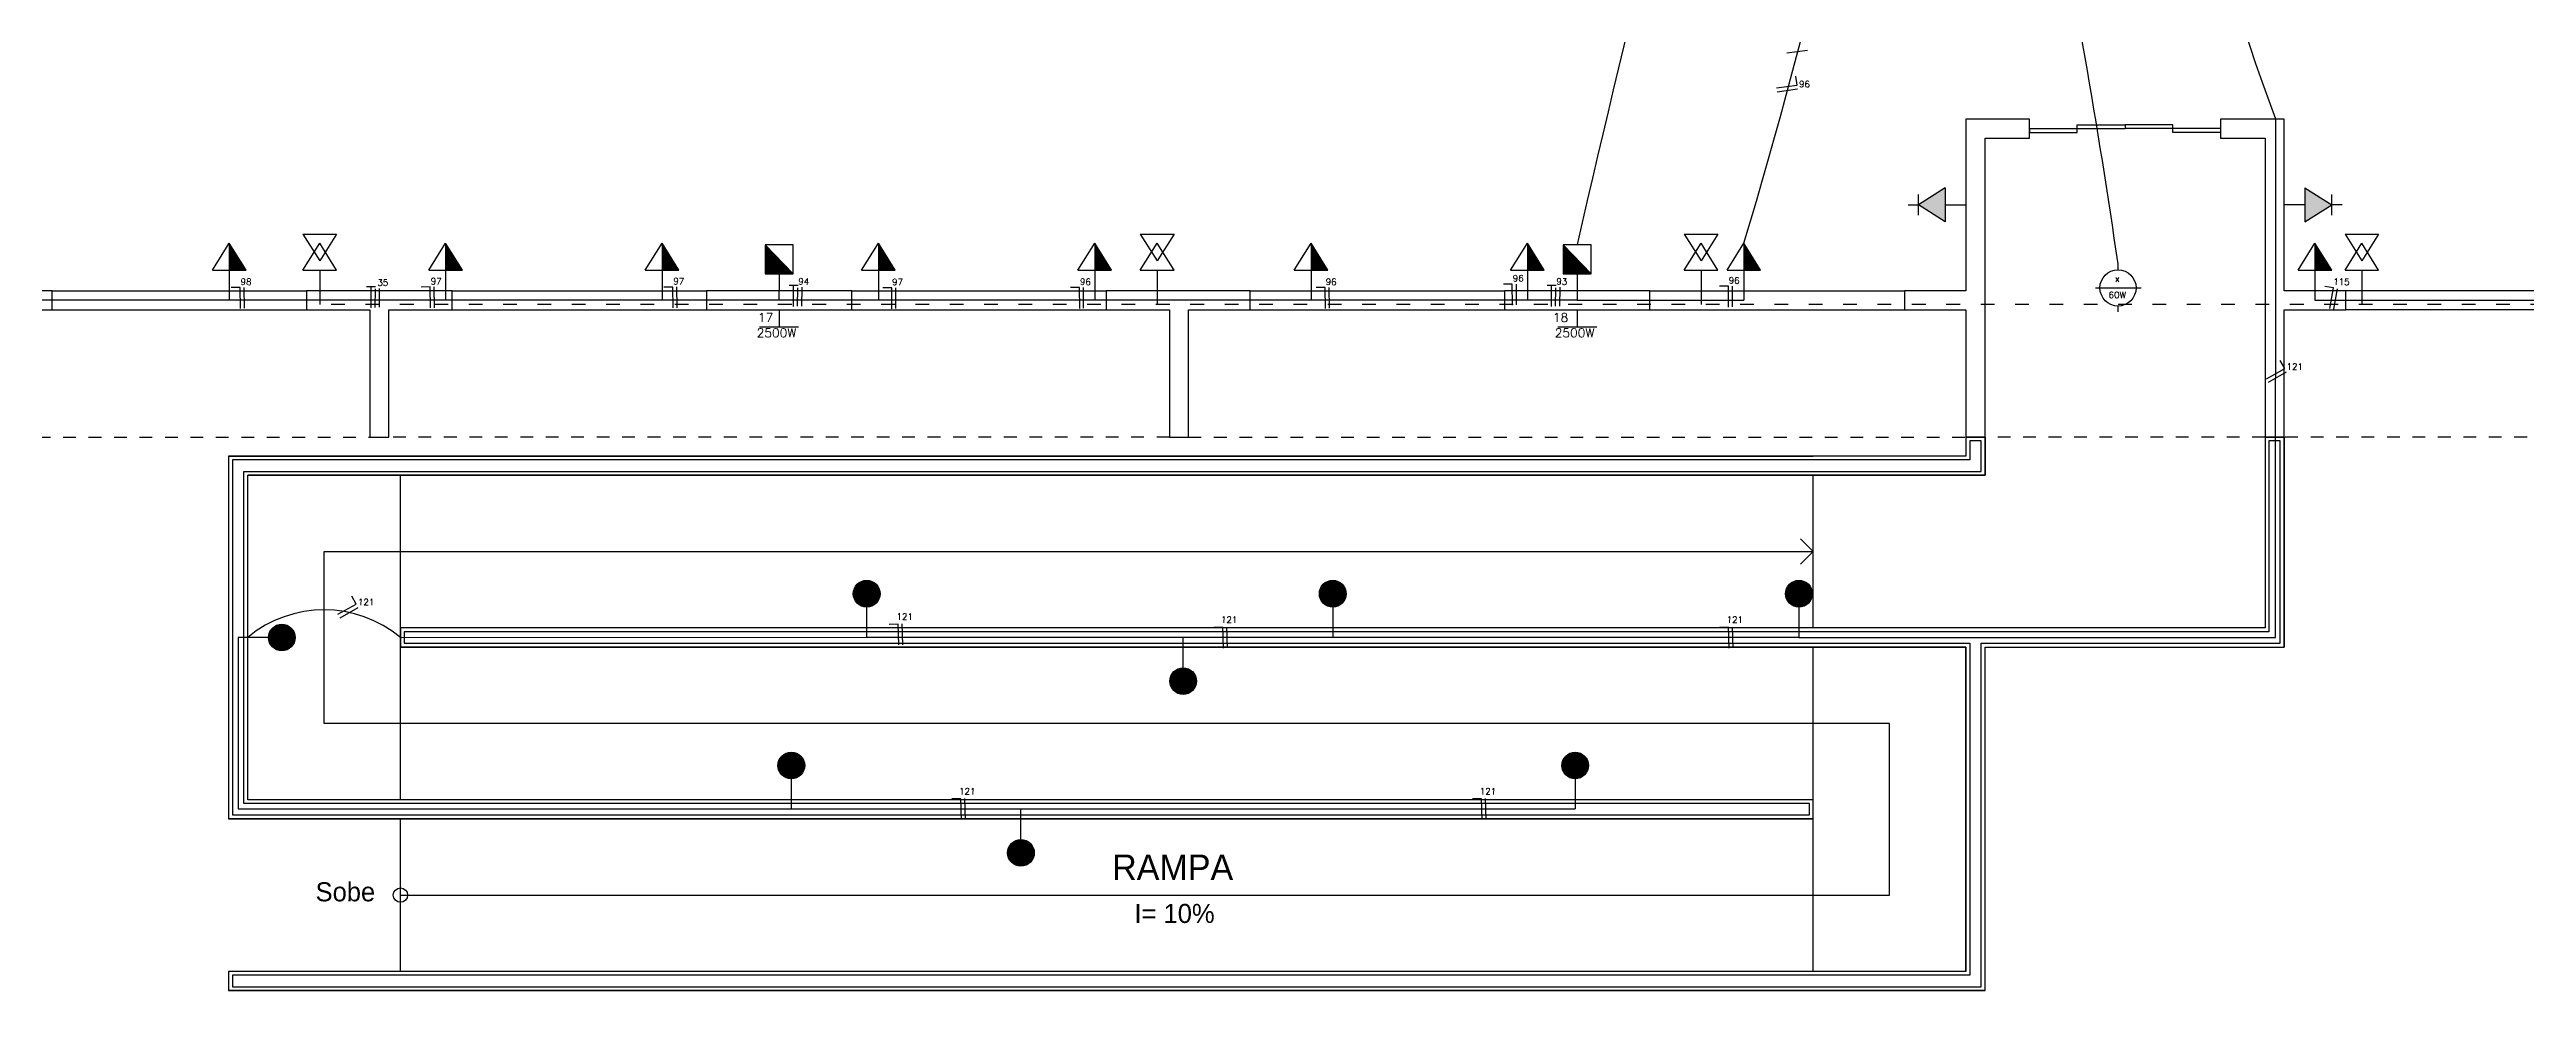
# Model space of a CAD drawing. Header units: millimetres. Extents: x 820 to 987, y 393 to 526.
# Drawn here: x 923.64 to 943.11, y 413.7 to 421.09 of the extents above; entities that cross this region are included whole.
import ezdxf

# ---------------------------------------------------------------- set-up
doc = ezdxf.new("R2010")
doc.units = ezdxf.units.MM
doc.linetypes.add('ACAD_ISO03W100', pattern=[30, 12, -18])
for name, color, linetype in [('can01', 1, 'Continuous'), ('can02', 2, 'Continuous'), ('can03', 3, 'Continuous'), ('Fio internet 02', 3, 'Continuous'), ('Janela', 2, 'Continuous'), ('pena 01', 1, 'Continuous'), ('pena01', 1, 'Continuous'), ('pena02', 2, 'Continuous'), ('pena04', 4, 'Continuous')]:
    doc.layers.add(name, color=color, linetype=linetype)
doc.styles.add('ROMANS', font='romans', dxfattribs={"height": 0.18})
doc.styles.get("Standard").update_dxf_attribs({"font": 'ERASLGHT.TTF'})

msp = doc.modelspace()

# ---------------------------------------------------------------- hatches: boundary and pattern name
at = {"layer": 'can02'}
for points in [[(938.539, 419.74), (938.539, 420.005), (938.329, 419.872)], [(941.576, 419.872), (941.365, 420.005), (941.365, 419.74)], [(925.189, 419.36), (925.057, 419.571), (925.057, 419.36)], [(926.889, 419.36), (926.757, 419.571), (926.757, 419.36)], [(928.589, 419.36), (928.457, 419.571), (928.457, 419.36)], [(929.267, 419.331), (929.488, 419.331), (929.267, 419.559)], [(930.289, 419.36), (930.157, 419.571), (930.157, 419.36)], [(931.989, 419.36), (931.857, 419.571), (931.857, 419.36)], [(933.689, 419.36), (933.557, 419.571), (933.557, 419.36)], [(935.389, 419.36), (935.257, 419.571), (935.257, 419.36)], [(935.538, 419.331), (935.758, 419.331), (935.538, 419.559)], [(937.089, 419.36), (936.957, 419.571), (936.957, 419.36)], [(941.576, 419.36), (941.444, 419.571), (941.444, 419.36)], [(929.96, 416.816, 1), (930.17, 416.816, 1)], [(933.622, 416.816, 1), (933.833, 416.816, 1)], [(937.285, 416.816, 1), (937.495, 416.816, 1)], [(925.576, 416.472, 1), (925.365, 416.472, 1)], [(932.658, 416.129, 1), (932.447, 416.129, 1)], [(929.368, 415.466, 1), (929.578, 415.466, 1)], [(935.527, 415.466, 1), (935.737, 415.466, 1)], [(931.383, 414.779, 1), (931.172, 414.779, 1)]]:
    msp.add_hatch(color=256, dxfattribs=at).paths.add_polyline_path(points)

# ---------------------------------------------------------------- linework, layer by layer
at = {"layer": 'can01'}
for p, q in [((937.296, 421.066), (937.458, 421.089)), ((937.213, 420.791), (937.375, 420.814)), ((937.218, 420.76), (937.38, 420.783)), ((937.375, 420.814), (937.365, 420.884)), ((925.143, 419.223), (925.072, 419.222)), ((925.144, 419.058), (925.143, 419.223)), ((925.176, 419.059), (925.174, 419.223)), ((926.171, 419.228), (926.135, 419.227)), ((926.172, 419.064), (926.171, 419.228)), ((926.206, 419.228), (926.171, 419.228)), ((926.204, 419.065), (926.205, 419.211)), ((926.237, 419.067), (926.238, 419.214)), ((926.636, 419.227), (926.566, 419.226)), ((926.638, 419.063), (926.636, 419.227)), ((926.669, 419.063), (926.668, 419.227)), ((928.543, 419.226), (928.472, 419.226)), ((928.544, 419.062), (928.543, 419.226)), ((928.576, 419.063), (928.574, 419.227)), ((929.491, 419.238), (929.455, 419.238)), ((929.526, 419.238), (929.491, 419.238)), ((929.491, 419.074), (929.491, 419.238)), ((929.522, 419.075), (929.525, 419.221)), ((929.556, 419.077), (929.558, 419.224)), ((930.262, 419.221), (930.191, 419.22)), ((930.263, 419.056), (930.262, 419.221)), ((930.295, 419.057), (930.293, 419.221)), ((931.738, 419.222), (931.667, 419.222)), ((931.739, 419.058), (931.738, 419.222)), ((931.77, 419.059), (931.769, 419.223)), ((933.668, 419.222), (933.597, 419.222)), ((933.669, 419.058), (933.668, 419.222)), ((933.701, 419.059), (933.699, 419.223)), ((935.138, 419.249), (935.068, 419.249)), ((935.14, 419.085), (935.138, 419.249)), ((935.171, 419.086), (935.17, 419.25)), ((935.447, 419.238), (935.411, 419.238)), ((935.482, 419.238), (935.447, 419.238)), ((935.447, 419.074), (935.447, 419.238)), ((935.478, 419.075), (935.48, 419.221)), ((935.512, 419.077), (935.514, 419.224)), ((936.836, 419.233), (936.765, 419.232)), ((936.837, 419.069), (936.836, 419.233)), ((936.869, 419.07), (936.867, 419.233)), ((941.591, 419.219), (941.521, 419.231)), ((941.562, 419.057), (941.591, 419.219)), ((941.593, 419.052), (941.622, 419.213)), ((941.207, 418.587), (941.172, 418.648)), ((941.064, 418.506), (941.207, 418.587)), ((941.08, 418.479), (941.222, 418.559)), ((925.911, 416.654), (926.054, 416.735)), ((925.927, 416.627), (926.069, 416.708)), ((926.054, 416.735), (926.019, 416.797)), ((930.313, 416.577), (930.243, 416.575)), ((930.318, 416.413), (930.313, 416.577)), ((930.35, 416.415), (930.345, 416.578)), ((932.863, 416.553), (932.792, 416.551)), ((932.868, 416.389), (932.863, 416.553)), ((932.899, 416.391), (932.894, 416.554)), ((936.836, 416.553), (936.765, 416.551)), ((936.841, 416.389), (936.836, 416.553)), ((936.872, 416.391), (936.868, 416.554)), ((930.805, 415.205), (930.734, 415.203)), ((930.81, 415.041), (930.805, 415.205)), ((930.841, 415.042), (930.837, 415.206)), ((934.896, 415.205), (934.825, 415.203)), ((934.901, 415.041), (934.896, 415.205)), ((934.932, 415.042), (934.927, 415.206))]:
    msp.add_line(p, q, dxfattribs=at)
at = {"layer": 'can02'}
for p, q in [((938.539, 420.005), (938.329, 419.872)), ((938.539, 420.005), (938.539, 419.74)), ((941.365, 420.005), (941.365, 419.74)), ((941.365, 420.005), (941.576, 419.872)), ((938.248, 419.872), (938.329, 419.872)), ((938.329, 419.791), (938.329, 419.954)), ((938.539, 419.74), (938.329, 419.872)), ((938.539, 419.872), (938.702, 419.872)), ((941.365, 419.872), (941.202, 419.872)), ((941.365, 419.74), (941.576, 419.872)), ((941.576, 419.791), (941.576, 419.954)), ((941.657, 419.872), (941.576, 419.872)), ((925.635, 419.642), (925.768, 419.432)), ((925.635, 419.642), (925.9, 419.642)), ((925.9, 419.642), (925.768, 419.432)), ((932.215, 419.642), (932.348, 419.432)), ((932.215, 419.642), (932.48, 419.642)), ((932.48, 419.642), (932.348, 419.432)), ((936.489, 419.642), (936.622, 419.432)), ((936.489, 419.642), (936.754, 419.642)), ((936.754, 419.642), (936.622, 419.432)), ((941.681, 419.642), (941.945, 419.642)), ((941.681, 419.642), (941.813, 419.432)), ((941.945, 419.642), (941.813, 419.432)), ((924.925, 419.36), (925.057, 419.571)), ((925.057, 419.571), (925.057, 419.36)), ((925.189, 419.36), (925.057, 419.571)), ((925.635, 419.36), (925.768, 419.571)), ((925.9, 419.36), (925.768, 419.571)), ((926.625, 419.36), (926.757, 419.571)), ((926.889, 419.36), (926.757, 419.571)), ((926.757, 419.571), (926.757, 419.36)), ((928.325, 419.36), (928.457, 419.571)), ((928.457, 419.571), (928.457, 419.36)), ((928.589, 419.36), (928.457, 419.571)), ((929.488, 419.331), (929.267, 419.559)), ((930.025, 419.36), (930.157, 419.571)), ((930.289, 419.36), (930.157, 419.571)), ((930.157, 419.571), (930.157, 419.36)), ((931.725, 419.36), (931.857, 419.571)), ((931.857, 419.571), (931.857, 419.36)), ((931.989, 419.36), (931.857, 419.571)), ((932.215, 419.36), (932.348, 419.571)), ((932.48, 419.36), (932.348, 419.571)), ((933.425, 419.36), (933.557, 419.571)), ((933.689, 419.36), (933.557, 419.571)), ((933.557, 419.571), (933.557, 419.36)), ((935.125, 419.36), (935.257, 419.571)), ((935.389, 419.36), (935.257, 419.571)), ((935.257, 419.571), (935.257, 419.36)), ((935.758, 419.331), (935.538, 419.559)), ((936.489, 419.36), (936.622, 419.571)), ((936.754, 419.36), (936.622, 419.571)), ((936.825, 419.36), (936.957, 419.571)), ((936.957, 419.571), (936.957, 419.36)), ((937.089, 419.36), (936.957, 419.571)), ((939.897, 419.361), (939.897, 419.407)), ((941.312, 419.36), (941.444, 419.571)), ((941.576, 419.36), (941.444, 419.571)), ((941.444, 419.571), (941.444, 419.36)), ((941.681, 419.36), (941.813, 419.571)), ((941.945, 419.36), (941.813, 419.571)), ((924.925, 419.36), (925.189, 419.36)), ((925.057, 419.36), (925.057, 419.197)), ((925.635, 419.36), (925.9, 419.36)), ((925.768, 419.36), (925.768, 419.197)), ((926.625, 419.36), (926.889, 419.36)), ((926.757, 419.36), (926.757, 419.197)), ((928.325, 419.36), (928.589, 419.36)), ((928.457, 419.36), (928.457, 419.197)), ((929.377, 419.331), (929.377, 419.197)), ((930.025, 419.36), (930.289, 419.36)), ((930.157, 419.36), (930.157, 419.197)), ((931.725, 419.36), (931.989, 419.36)), ((931.857, 419.36), (931.857, 419.197)), ((932.215, 419.36), (932.48, 419.36)), ((932.348, 419.36), (932.348, 419.197)), ((933.425, 419.36), (933.689, 419.36)), ((933.557, 419.36), (933.557, 419.197)), ((935.125, 419.36), (935.389, 419.36)), ((935.257, 419.36), (935.257, 419.197)), ((935.648, 419.331), (935.648, 419.197)), ((936.489, 419.36), (936.754, 419.36)), ((936.622, 419.36), (936.622, 419.197)), ((936.825, 419.36), (937.089, 419.36)), ((936.957, 419.36), (936.957, 419.197)), ((939.72, 419.219), (940.078, 419.219)), ((941.312, 419.36), (941.576, 419.36)), ((941.444, 419.36), (941.444, 419.197)), ((941.681, 419.36), (941.945, 419.36)), ((941.813, 419.36), (941.813, 419.197)), ((929.377, 419.047), (929.377, 418.913)), ((935.648, 419.047), (935.648, 418.913)), ((939.897, 419.032), (939.897, 419.076)), ((929.224, 418.913), (929.53, 418.913)), ((935.495, 418.913), (935.801, 418.913)), ((925.052, 417.897), (925.052, 415.047)), ((925.202, 415.197), (925.202, 417.747)), ((925.802, 417.147), (937.502, 417.147)), ((925.802, 415.797), (925.802, 417.147)), ((937.502, 417.147), (937.402, 417.247)), ((937.502, 417.147), (937.402, 417.047)), ((930.065, 416.71), (930.065, 416.547)), ((933.727, 416.71), (933.727, 416.547)), ((937.39, 416.71), (937.39, 416.547)), ((925.365, 416.472), (925.202, 416.472)), ((932.552, 416.234), (932.552, 416.397)), ((938.702, 413.847), (938.702, 416.397)), ((938.852, 413.697), (938.852, 416.397)), ((938.102, 415.797), (925.802, 415.797)), ((938.102, 414.447), (938.102, 415.797)), ((929.473, 415.36), (929.473, 415.197)), ((935.632, 415.36), (935.632, 415.197)), ((931.277, 414.884), (931.277, 415.047)), ((926.402, 414.447), (938.102, 414.447))]:
    msp.add_line(p, q, dxfattribs=at)
for points in [[(929.267, 419.331), (929.488, 419.331), (929.488, 419.559), (929.267, 419.559)], [(935.538, 419.331), (935.758, 419.331), (935.758, 419.559), (935.538, 419.559)], [(937.502, 415.197), (925.202, 415.197), (925.202, 417.747), (938.852, 417.747), (938.852, 418.047), (938.702, 418.047), (938.702, 417.897), (937.502, 417.897), (925.052, 417.897), (925.052, 415.047), (937.502, 415.047)], [(938.852, 416.397), (941.202, 416.397), (941.202, 418.047), (941.052, 418.047), (941.052, 416.547), (926.402, 416.547), (926.402, 416.397), (938.702, 416.397), (938.702, 413.847), (925.052, 413.847), (925.052, 413.697), (938.852, 413.697)]]:
    msp.add_lwpolyline(points, close=True, dxfattribs=at)
for centre, radius in [((939.897, 419.219), 0.142), ((930.065, 416.816), 0.105), ((933.727, 416.816), 0.105), ((937.39, 416.816), 0.105), ((925.47, 416.472), 0.105), ((932.552, 416.129), 0.105), ((929.473, 415.466), 0.105), ((935.632, 415.466), 0.105), ((931.277, 414.779), 0.105), ((926.402, 414.447), 0.0562)]:
    msp.add_circle(centre, radius, dxfattribs=at)
at = {"layer": 'can03', "ltscale": 0.2}
for p, q in [((938.852, 418.047), (938.852, 417.747)), ((941.052, 418.047), (941.052, 416.547)), ((941.202, 418.047), (941.202, 416.397)), ((925.052, 417.897), (937.502, 417.897)), ((938.852, 417.747), (925.202, 417.747)), ((941.052, 416.547), (926.402, 416.547)), ((926.402, 416.397), (926.402, 416.547)), ((938.702, 416.397), (926.402, 416.397)), ((938.852, 416.397), (941.202, 416.397)), ((937.502, 415.197), (925.202, 415.197)), ((937.502, 415.047), (937.502, 415.197)), ((937.502, 415.047), (925.052, 415.047)), ((938.702, 413.847), (925.052, 413.847)), ((925.052, 413.847), (925.052, 413.697)), ((938.852, 413.697), (925.052, 413.697))]:
    msp.add_line(p, q, dxfattribs=at)
at = {"layer": 'Fio internet 02', "linetype": 'ACAD_ISO03W100'}
for p, q in [((925.768, 419.197), (925.768, 419.09)), ((932.348, 419.197), (932.348, 419.09)), ((936.622, 419.197), (936.622, 419.09)), ((941.813, 419.197), (941.813, 419.09))]:
    msp.add_line(p, q, dxfattribs=at)
at = {"layer": 'Fio internet 02', "color": 3, "linetype": 'ACAD_ISO03W100', "ltscale": 0.009}
msp.add_line((959.986, 419.09), (925.768, 419.09), dxfattribs=at)
at = {"layer": 'Janela'}
for p, q in [((939.202, 420.472), (939.952, 420.472)), ((939.202, 420.442), (939.577, 420.442)), ((939.577, 420.442), (939.577, 420.502)), ((939.577, 420.502), (939.952, 420.502)), ((940.327, 420.502), (939.952, 420.502)), ((939.952, 420.502), (939.952, 420.472)), ((939.952, 420.502), (939.952, 420.472)), ((940.702, 420.472), (939.952, 420.472)), ((940.327, 420.442), (940.327, 420.502)), ((940.702, 420.442), (940.327, 420.442))]:
    msp.add_line(p, q, dxfattribs=at)
at = {"layer": 'pena 01'}
for p, q in [((941.135, 416.472), (941.136, 420.547)), ((929.377, 419.124), (923.094, 419.124)), ((925.057, 419.197), (925.057, 419.124)), ((926.757, 419.197), (926.757, 419.124)), ((928.457, 419.197), (928.457, 419.124)), ((929.377, 419.124), (929.377, 419.197)), ((935.648, 419.124), (929.377, 419.124)), ((930.157, 419.197), (930.157, 419.124)), ((931.857, 419.197), (931.857, 419.124)), ((933.557, 419.197), (933.557, 419.124)), ((935.257, 419.197), (935.257, 419.124)), ((935.648, 419.197), (935.648, 419.124)), ((935.648, 419.124), (936.957, 419.124)), ((936.957, 419.197), (936.957, 419.124)), ((941.444, 419.197), (941.444, 419.122)), ((941.444, 419.122), (947.063, 419.122)), ((930.065, 416.547), (930.065, 416.472)), ((933.727, 416.547), (933.727, 416.472)), ((937.39, 416.547), (937.39, 416.472)), ((925.127, 416.472), (925.127, 415.124)), ((925.202, 416.472), (925.127, 416.472)), ((930.065, 416.472), (926.402, 416.47)), ((937.39, 416.472), (930.065, 416.472)), ((932.552, 416.397), (932.552, 416.472)), ((937.39, 416.472), (941.135, 416.472)), ((925.127, 415.124), (935.632, 415.124)), ((929.473, 415.197), (929.473, 415.124)), ((931.277, 415.047), (931.277, 415.124)), ((935.632, 415.197), (935.632, 415.124))]:
    msp.add_line(p, q, dxfattribs=at)
at = {"layer": 'pena 01', "linetype": 'ACAD_ISO03W100', "ltscale": 0.005}
for p, q in [((919.952, 418.047), (926.161, 418.047)), ((932.444, 418.047), (926.311, 418.047)), ((932.594, 418.047), (938.802, 418.047)), ((941.052, 418.047), (938.852, 418.047)), ((947.311, 418.047), (941.102, 418.047))]:
    msp.add_line(p, q, dxfattribs=at)
at = {"layer": 'pena 01', "ltscale": 0.005}
for p, q in [((926.402, 416.547), (926.402, 417.747)), ((937.502, 416.547), (937.502, 417.747)), ((926.402, 415.197), (926.402, 416.397)), ((937.502, 415.197), (937.502, 416.397)), ((926.402, 413.847), (926.402, 415.047)), ((937.502, 413.847), (937.502, 415.047))]:
    msp.add_line(p, q, dxfattribs=at)
at = {"layer": 'pena 01'}
for centre, radius, start, end in [((1042.566, 395.255), 109.646, 161.22561, 167.19314), ((893.529, 432.593), 45.339, 343.3078, 357.2799), ((953.96, 425.42), 13.719, 159.9822, 200.8028), ((1074.423, 564.88), 189.437, 225.28112, 230.26666), ((901.949, 401.552), 48.58, 21.7715, 36.2413), ((882.667, 411.137), 57.825, 8.22306, 14.73275), ((925.801, 415.751), 0.938, 50.1097, 129.6861)]:
    msp.add_arc(centre, radius, start, end, dxfattribs=at)
at = {"layer": 'pena01'}
for p, q in [((923.665, 419.197), (925.665, 419.197)), ((923.665, 419.047), (925.665, 419.047)), ((926.807, 419.197), (928.807, 419.197)), ((926.807, 419.047), (928.807, 419.047)), ((929.948, 419.197), (931.948, 419.197)), ((929.948, 419.047), (931.948, 419.047)), ((933.077, 419.197), (935.077, 419.197)), ((933.077, 419.047), (935.077, 419.047)), ((936.219, 419.197), (938.219, 419.197)), ((936.219, 419.047), (938.219, 419.047)), ((943.686, 419.197), (941.686, 419.197)), ((943.686, 419.047), (941.686, 419.047))]:
    msp.add_line(p, q, dxfattribs=at)
at = {"layer": 'pena02'}
for p, q in [((939.202, 420.472), (939.202, 420.442)), ((940.702, 420.472), (940.702, 420.442))]:
    msp.add_line(p, q, dxfattribs=at)
at = {"layer": 'pena04'}
for points in [[(938.852, 418.047), (938.852, 420.397), (939.202, 420.397), (939.202, 420.547), (938.702, 420.547), (938.702, 419.197), (938.219, 419.197), (938.219, 419.047), (938.702, 419.047), (938.702, 418.047)], [(941.686, 419.047), (941.686, 419.197), (941.202, 419.197), (941.202, 420.547), (940.702, 420.547), (940.702, 420.397), (941.052, 420.397), (941.052, 418.047), (941.202, 418.047), (941.202, 419.047)], [(923.665, 419.047), (923.665, 419.197), (922.523, 419.197), (922.523, 419.047)], [(926.311, 418.047), (926.311, 419.047), (926.807, 419.047), (926.807, 419.197), (925.665, 419.197), (925.665, 419.047), (926.161, 419.047), (926.161, 418.047)], [(929.948, 419.047), (929.948, 419.197), (928.807, 419.197), (928.807, 419.047)], [(932.594, 418.047), (932.594, 419.047), (933.077, 419.047), (933.077, 419.197), (931.948, 419.197), (931.948, 419.047), (932.444, 419.047), (932.444, 418.047)], [(936.219, 419.047), (936.219, 419.197), (935.077, 419.197), (935.077, 419.047)]]:
    msp.add_lwpolyline(points, close=True, dxfattribs=at)
at = {"layer": 'pena04', "color": 4}
for points in [[(937.472, 415.167), (925.172, 415.167), (925.172, 417.777), (938.822, 417.777), (938.822, 418.017), (938.732, 418.017), (938.732, 417.867), (937.502, 417.867), (925.082, 417.867), (925.082, 415.077), (937.472, 415.077)], [(938.822, 416.427), (941.172, 416.427), (941.172, 418.017), (941.082, 418.017), (941.082, 416.517), (926.432, 416.517), (926.432, 416.427), (938.732, 416.427), (938.732, 413.817), (925.082, 413.817), (925.082, 413.727), (938.822, 413.727)]]:
    msp.add_lwpolyline(points, close=True, dxfattribs=at)

# ---------------------------------------------------------------- texts
at = {"layer": 'can01', "style": 'ROMANS'}
for s, p in [('17', (929.211, 418.952)), ('18', (935.457, 418.952)), ('2500W', (929.201, 418.831)), ('2500W', (935.472, 418.831))]:
    msp.add_text(s, height=0.07, dxfattribs=at).set_placement(p)
at = {"layer": 'can02', "style": 'ROMANS'}
for s, p in [('x', (939.873, 419.267)), ('60W', (939.823, 419.139))]:
    msp.add_text(s, height=0.05, dxfattribs=at).set_placement(p)
at = {"layer": 'pena 01', "style": 'ROMANS'}
for s, rotation, p in [('96', 359.2924, (937.39, 420.797)), ('98', 358.5053, (925.145, 419.244)), ('35', 0.6605, (926.221, 419.235)), ('97', 358.5053, (926.639, 419.248)), ('97', 358.5053, (928.545, 419.248)), ('94', 358.3282, (929.527, 419.246)), ('97', 358.5053, (930.264, 419.242)), ('96', 358.5053, (931.74, 419.244)), ('96', 358.5053, (933.671, 419.244)), ('96', 358.5053, (935.141, 419.271)), ('93', 358.3282, (935.483, 419.246)), ('96', 358.5053, (936.838, 419.254)), ('115', 358.5053, (941.588, 419.244)), ('121', 359.2924, (941.221, 418.577)), ('121', 359.2924, (926.068, 416.726)), ('121', 359.2924, (930.299, 416.612)), ('121', 359.2924, (932.849, 416.588)), ('121', 359.2924, (936.822, 416.588)), ('121', 359.2924, (930.791, 415.239)), ('121', 359.2924, (934.882, 415.239))]:
    msp.add_text(s, height=0.05, rotation=rotation, dxfattribs=at).set_placement(p)
at = {"layer": 'pena02', "char_height": 0.2, "width": 11.6204, "attachment_point": 1}
for s, insert in [('{\\fEras Demi ITC|b0|i0|c0|p34;RAMPA}', (931.994, 414.766)), ('{\\fEras Demi ITC|b0|i0|c0|p34;\\H0.75x;Sobe}', (925.735, 414.548)), ('{\\fEras Demi ITC|b0|i0|c0|p34;\\H0.75x;I= 10%}', (932.169, 414.378))]:
    msp.add_mtext(s, dxfattribs=dict(at, insert=insert))

doc.saveas('drawing.dxf')
